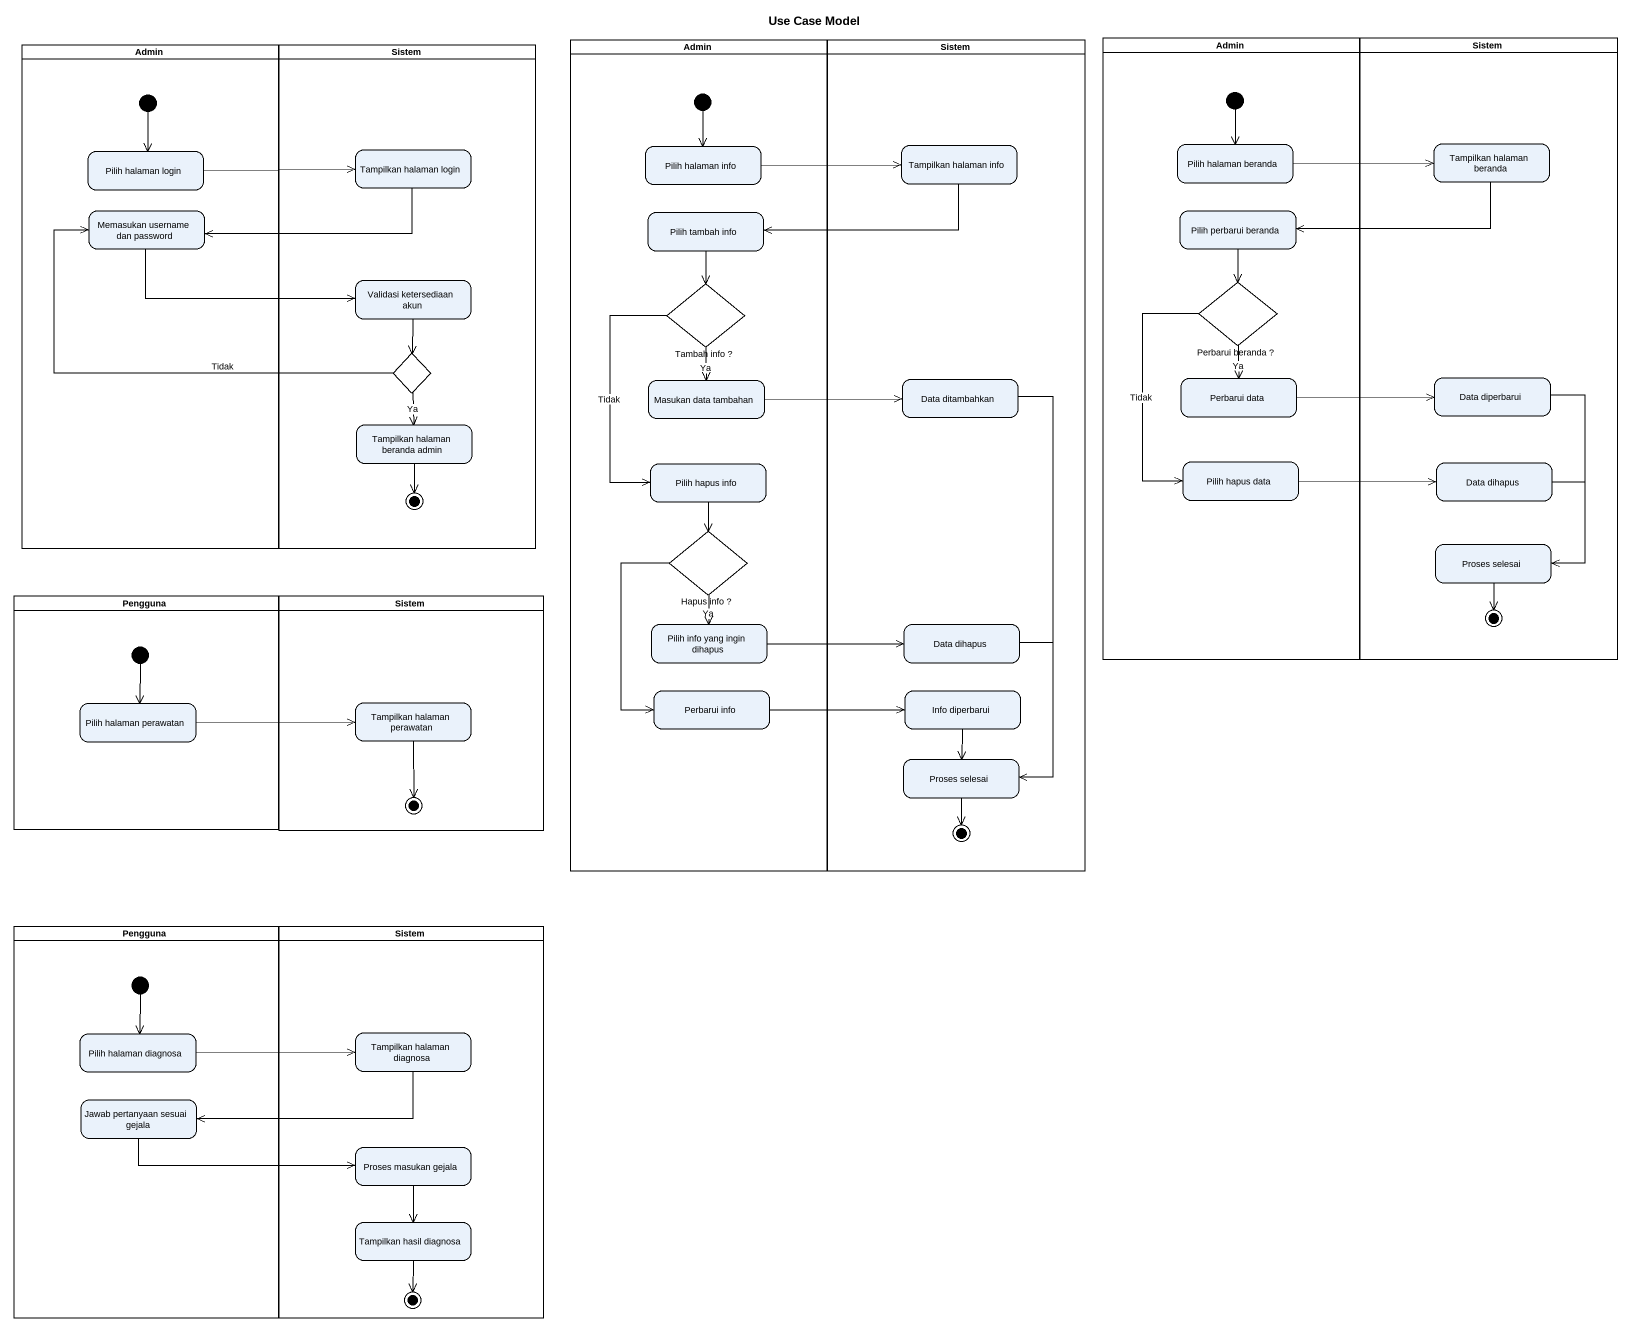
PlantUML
@startuml
title Use Case Model
hide empty description
state Admin <<partition>> {
  state "Pilih halaman info" as Pilih_halaman_info
  state "Pilih tambah info" as Pilih_tambah_info
  state "Tambah info ?" as Tambah_info <<choice>>
  state "Masukan data tambahan" as Masukan_data_tambahan
  state "Pilih hapus info" as Pilih_hapus_info
  state "Hapus info ?" as Hapus_info <<choice>>
  state "Pilih info yang ingin dihapus" as Pilih_info_yang_ingin
  state "Perbarui info" as Perbarui_info
  [*] --> Pilih_halaman_info
}
state Sistem <<partition>> {
  state "Tampilkan halaman info" as Tampilkan_halaman_info
  state "Data ditambahkan" as Data_ditambahkan
  state "Data dihapus" as Data_dihapus_2
  state "Info diperbarui" as Info_diperbarui
  state "Proses selesai" as Proses_selesai_2
  Proses_selesai_2 --> [*]
}
state "Admin" as Admin_2 <<partition>> {
  state "Pilih halaman beranda" as Pilih_halaman_beranda
  state "Pilih perbarui beranda" as Pilih_perbarui_beranda
  state "Perbarui beranda ?" as Perbarui_beranda <<choice>>
  state "Perbarui data" as Perbarui_data
  state "Pilih hapus data" as Pilih_hapus_data
  [*] --> Pilih_halaman_beranda
}
state "Sistem" as Sistem_2 <<partition>> {
  state "Tampilkan halaman beranda" as Tampilkan_halaman_beranda
  state "Data diperbarui" as Data_diperbarui
  state "Data dihapus" as Data_dihapus
  state "Proses selesai" as Proses_selesai
  Proses_selesai --> [*]
}
state "Admin" as Admin_3 <<partition>> {
  state "Pilih halaman login" as Pilih_halaman_login
  state "Memasukan username dan password" as Memasukan_username_dan
  [*] --> Pilih_halaman_login
}
state "Sistem" as Sistem_3 <<partition>> {
  state "Tampilkan halaman login" as Tampilkan_halaman_login
  state "Validasi ketersediaan akun" as Validasi_ketersediaan_akun
  state choice1 <<choice>>
  state "Tampilkan halaman beranda admin" as Tampilkan_halaman_beranda_2
  Tampilkan_halaman_beranda_2 --> [*]
}
state Pengguna <<partition>> {
  state "Pilih halaman perawatan" as Pilih_halaman_perawatan
  [*] --> Pilih_halaman_perawatan
}
state "Sistem" as Sistem_4 <<partition>> {
  state "Tampilkan halaman perawatan" as Tampilkan_halaman_perawatan
  Tampilkan_halaman_perawatan --> [*]
}
state "Pengguna" as Pengguna_2 <<partition>> {
  state "Pilih halaman diagnosa" as Pilih_halaman_diagnosa
  state "Jawab pertanyaan sesuai gejala" as Jawab_pertanyaan_sesuai
  [*] --> Pilih_halaman_diagnosa
}
state "Sistem" as Sistem_5 <<partition>> {
  state "Tampilkan halaman diagnosa" as Tampilkan_halaman_diagnosa
  state "Proses masukan gejala" as Proses_masukan_gejala
  state "Tampilkan hasil diagnosa" as Tampilkan_hasil_diagnosa
  Tampilkan_hasil_diagnosa --> [*]
}
Pilih_halaman_login -right-> Tampilkan_halaman_login
Tampilkan_halaman_login -left-> Memasukan_username_dan
Pilih_halaman_info -right-> Tampilkan_halaman_info
Tampilkan_halaman_info -left-> Pilih_tambah_info
Pilih_halaman_beranda -right-> Tampilkan_halaman_beranda
Tampilkan_halaman_beranda -left-> Pilih_perbarui_beranda
Memasukan_username_dan -right-> Validasi_ketersediaan_akun
Pilih_tambah_info --> Tambah_info
Pilih_perbarui_beranda --> Perbarui_beranda
Validasi_ketersediaan_akun --> choice1
Tambah_info --> Masukan_data_tambahan : Ya
Tambah_info --> Pilih_hapus_info : Tidak
Perbarui_beranda --> Perbarui_data : Ya
Perbarui_beranda --> Pilih_hapus_data : Tidak
choice1 -left-> Memasukan_username_dan : Tidak
choice1 --> Tampilkan_halaman_beranda_2 : Ya
Masukan_data_tambahan -right-> Data_ditambahkan
Data_ditambahkan --> Proses_selesai_2
Perbarui_data -right-> Data_diperbarui
Data_diperbarui --> Proses_selesai
Pilih_hapus_info --> Hapus_info
Pilih_hapus_data -right-> Data_dihapus
Data_dihapus --> Proses_selesai
Hapus_info --> Pilih_info_yang_ingin : Ya
Hapus_info --> Perbarui_info
Pilih_info_yang_ingin -right-> Data_dihapus_2
Data_dihapus_2 --> Proses_selesai_2
Perbarui_info -right-> Info_diperbarui
Info_diperbarui --> Proses_selesai_2
Pilih_halaman_perawatan -right-> Tampilkan_halaman_perawatan
Pilih_halaman_diagnosa -right-> Tampilkan_halaman_diagnosa
Tampilkan_halaman_diagnosa -left-> Jawab_pertanyaan_sesuai
Jawab_pertanyaan_sesuai -right-> Proses_masukan_gejala
Proses_masukan_gejala --> Tampilkan_hasil_diagnosa
@enduml
